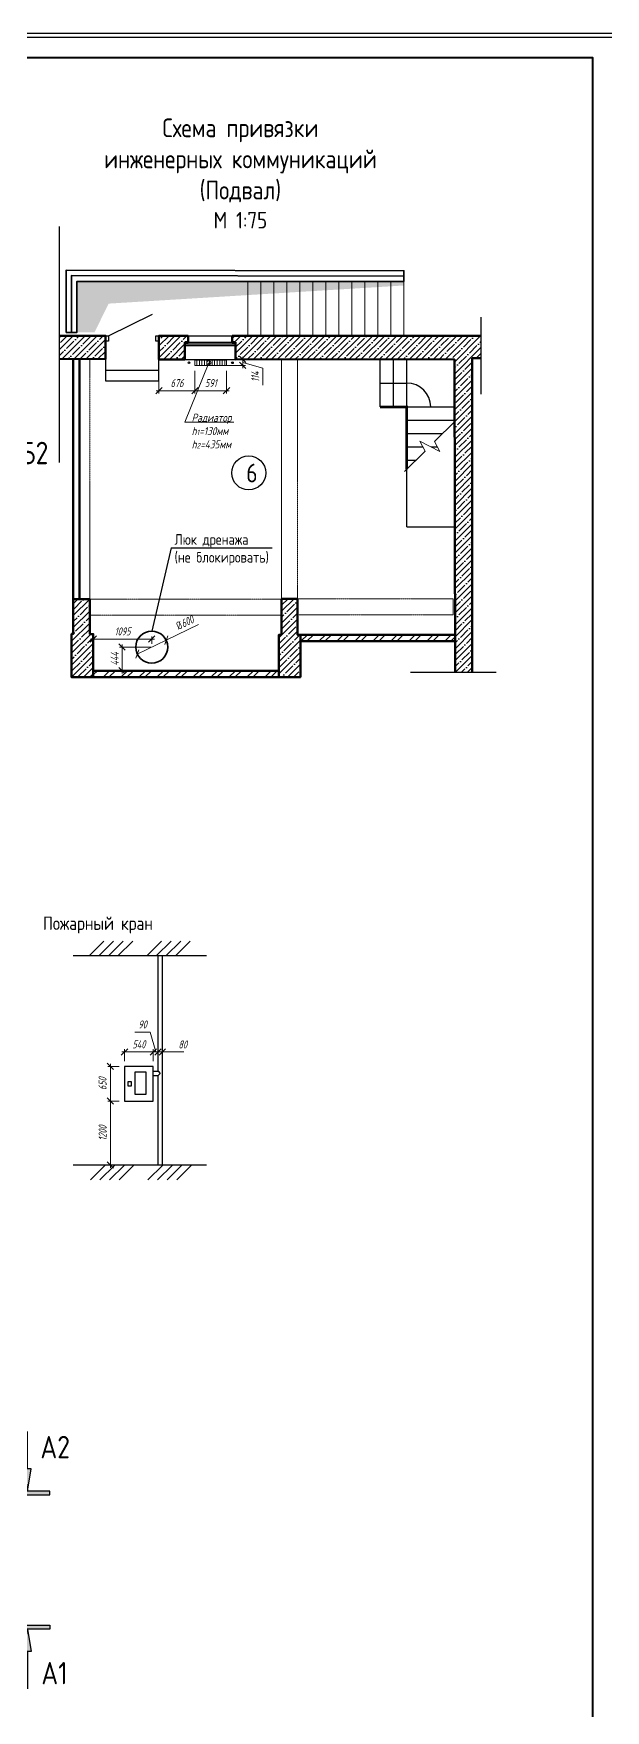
# Model space of a CAD drawing. Header units: millimetres. Extents: x -85477 to 745244, y -3684 to 128206.
# Drawn here: x 660442 to 671153, y 65925 to 97364 of the extents above; entities that cross this region are included whole.
import ezdxf
from ezdxf import colors
from ezdxf.entities.mleader import LeaderData, LeaderLine
from ezdxf.enums import TextEntityAlignment as Align
from ezdxf.math import Vec2, Vec3

# ---------------------------------------------------------------- set-up
doc = ezdxf.new("R2010")
doc.units = ezdxf.units.MM
doc.linetypes.add('ACAD_ISO02W100', pattern=[15, 12, -3])
doc.layers.add('БЛОКИ', color=7, linetype='Continuous')
doc.layers.add('ФОРМАТ', color=7, linetype='Continuous')
for name, color, linetype, lineweight in [('РАЗМЕРЫ', 5, 'Continuous', 15), ('СТЕНЫ 01', 7, 'Continuous', 50), ('ТЕКСТ', 106, 'Continuous', 20)]:
    doc.layers.add(name, color=color, linetype=linetype, lineweight=lineweight)
doc.layers.add('ШТРИХОВКА', color=3, linetype='Continuous', transparency=0.5)
doc.styles.add('ism - 01', font='simplex.shx', dxfattribs={"width": 0.62, "oblique": 15, "height": 150})
doc.styles.add('ism - 02', font='simplex.shx', dxfattribs={"width": 0.8, "oblique": 15, "height": 150})
doc.styles.add('TITLE', font='romant.shx', dxfattribs={"width": 0.8})
doc.linetypes.add('ограждение2', pattern='A,6.35,-2.54,[132,ltypeshp.shx,S=2.54,R=0,X=-2.54,Y=0],-2.54,25.4', length=36.83)
doc.dimstyles.new('ism - 01', dxfattribs={"dimtxt": 150, "dimasz": 120, "dimexe": 50, "dimexo": 100, "dimgap": 65, "dimtad": 1, "dimdec": 0, "dimtxsty": 'ism - 01', "dimblk": 'OBLIQUE', "dimcen": 0, "dimdle": 50, "dimadec": 0, "dimazin": 0, "dimtfac": 1, "dimtdec": 0, "dimtmove": 0, "dimatfit": 3, "dimldrblk": 'OBLIQUE', "dimfxl": 1, "dimlwd": -1, "dimlwe": -1, "dimarcsym": 0})
doc.dimstyles.new('ism - 02', dxfattribs={"dimtxt": 150, "dimasz": 120, "dimexe": 50, "dimexo": 100, "dimgap": 65, "dimtad": 1, "dimdec": 0, "dimtxsty": 'ism - 01', "dimblk": 'OBLIQUE', "dimcen": 0, "dimdle": 50, "dimadec": 0, "dimazin": 0, "dimtfac": 1, "dimtdec": 0, "dimtmove": 1, "dimatfit": 3, "dimldrblk": 'OBLIQUE', "dimfxl": 1, "dimlwd": -1, "dimlwe": -1, "dimarcsym": 0})
pattern_1 = [(45, (93532.82, 4e-11), (-112.2532, 112.2532), []), (45, (93645.07, 4e-11), (-112.2532, 112.2532), [198.4375, -39.6875, 0, -39.6875])]

# ---------------------------------------------------------------- blocks, each defined once
blk = doc.blocks.new('*U316')
at = {"layer": 'ФОРМАТ', "linetype": 'ByBlock', "lineweight": -2, "ltscale": 1.333333}
blk.add_line((0, 594), (-420, 594), dxfattribs=at)
blk.add_lwpolyline([(-419, 1), (-1, 1), (-1, 593), (-419, 593)], close=True, dxfattribs=at)
at = {"layer": 'ФОРМАТ', "linetype": 'ByBlock', "lineweight": 40}
blk.add_lwpolyline([(-399, 588), (-6, 588), (-6, 6), (-399, 6)], close=True, dxfattribs=at)
blk = doc.blocks.new('*U130')
h = blk.add_hatch(color=0)
h.paths.add_polyline_path([(-750, -325), (-700, -325), (-700, -25)])
h.paths.add_polyline_path([(-700, -25), (-700, -325), (-650, -325)])
h.paths.add_polyline_path([(0, -25), (0, 25), (-1000, 25), (-1000, -25)])
h = blk.add_hatch(color=0)
h.paths.add_polyline_path([(11881, -325), (11831, -325), (11831, -25)])
h.paths.add_polyline_path([(11831, -25), (11831, -325), (11781, -325)])
h.paths.add_polyline_path([(11131, -25), (11131, 25), (12131, 25), (12131, -25)])
at = {"color": 0}
for p, q in [((0, 25), (-1000, 25)), ((-1000, 25), (-1000, -25)), ((0, -25), (0, 25)), ((11131, -25), (11131, 25)), ((11131, 25), (12131, 25)), ((12131, 25), (12131, -25)), ((-1000, -25), (0, -25)), ((-700, -25), (-750, -325)), ((-650, -325), (-700, -25)), ((12131, -25), (11131, -25)), ((11781, -325), (11831, -25)), ((11831, -25), (11881, -325)), ((-750, -325), (-650, -325)), ((-700, -325), (-700, -825)), ((11881, -325), (11781, -325)), ((11831, -325), (11831, -825))]:
    blk.add_line(p, q, dxfattribs=at)
at = {"color": 0, "style": 'TITLE', "width": 0.8}
for tag, p in [('ЗНАЧЕНИЕ_2', (-1070, -615)), ('ЗНАЧЕНИЕ_1', (12251, -620))]:
    blk.add_attdef(tag, text='', height=300, dxfattribs=at).set_placement(p, align=Align.MIDDLE_CENTER)
blk = doc.blocks.new('*U132')
h = blk.add_hatch(color=0)
h.paths.add_polyline_path([(-750, 325), (-700, 325), (-700, 25)])
h.paths.add_polyline_path([(-700, 25), (-700, 325), (-650, 325)])
h.paths.add_polyline_path([(0, 25), (0, -25), (-1000, -25), (-1000, 25)])
h = blk.add_hatch(color=0)
h.paths.add_polyline_path([(11881, 325), (11831, 325), (11831, 25)])
h.paths.add_polyline_path([(11831, 25), (11831, 325), (11781, 325)])
h.paths.add_polyline_path([(11131, 25), (11131, -25), (12131, -25), (12131, 25)])
at = {"color": 0}
for p, q in [((-700, 325), (-700, 825)), ((11831, 325), (11831, 825)), ((-750, 325), (-650, 325)), ((-700, 25), (-750, 325)), ((-650, 325), (-700, 25)), ((11881, 325), (11781, 325)), ((11781, 325), (11831, 25)), ((11831, 25), (11881, 325)), ((-1000, 25), (0, 25)), ((-1000, -25), (-1000, 25)), ((0, 25), (0, -25)), ((12131, 25), (11131, 25)), ((11131, 25), (11131, -25)), ((12131, -25), (12131, 25)), ((0, -25), (-1000, -25)), ((11131, -25), (12131, -25))]:
    blk.add_line(p, q, dxfattribs=at)
at = {"color": 0, "style": 'TITLE', "width": 0.8}
for tag, p in [('ЗНАЧЕНИЕ_2', (-1060, 615)), ('ЗНАЧЕНИЕ_1', (12220, 620))]:
    blk.add_attdef(tag, text='', height=300, dxfattribs=at).set_placement(p, align=Align.MIDDLE_CENTER)
blk = doc.blocks.new('*U1374')
h = blk.add_hatch(color=0)
h.paths.add_polyline_path([(-750, 325), (-700, 325), (-700, 25)])
h.paths.add_polyline_path([(-700, 25), (-700, 325), (-650, 325)])
h.paths.add_polyline_path([(0, 25), (0, -25), (-1000, -25), (-1000, 25)])
h = blk.add_hatch(color=0)
h.paths.add_polyline_path([(11549, 325), (11499, 325), (11499, 25)])
h.paths.add_polyline_path([(11499, 25), (11499, 325), (11449, 325)])
h.paths.add_polyline_path([(10799, 25), (10799, -25), (11799, -25), (11799, 25)])
at = {"color": 0}
for p, q in [((-700, 325), (-700, 825)), ((11499, 325), (11499, 825)), ((-750, 325), (-650, 325)), ((-700, 25), (-750, 325)), ((-650, 325), (-700, 25)), ((11549, 325), (11449, 325)), ((11449, 325), (11499, 25)), ((11499, 25), (11549, 325)), ((-1000, 25), (0, 25)), ((-1000, -25), (-1000, 25)), ((0, 25), (0, -25)), ((11799, 25), (10799, 25)), ((10799, 25), (10799, -25)), ((11799, -25), (11799, 25)), ((0, -25), (-1000, -25)), ((10799, -25), (11799, -25))]:
    blk.add_line(p, q, dxfattribs=at)
at = {"color": 0, "style": 'TITLE', "width": 0.8}
for tag, p in [('ЗНАЧЕНИЕ_2', (-1123, 615)), ('ЗНАЧЕНИЕ_1', (11919, 620))]:
    blk.add_attdef(tag, text='', height=300, dxfattribs=at).set_placement(p, align=Align.MIDDLE_CENTER)
blk = doc.blocks.new('_Oblique')
at = {"color": 0, "lineweight": -2}
blk.add_line((-0.5, -0.5), (0.5, 0.5), dxfattribs=at)
blk = doc.blocks.new('*D1194')
at = {"layer": 'Defpoints', "color": 0}
for p in [(662145, 77999), (662685, 78271), (662685, 77999)]:
    blk.add_point(p, dxfattribs=at)
at = {"layer": 'РАЗМЕРЫ', "color": 0}
for p, q in [((662145, 78099), (662145, 78321)), ((662685, 78099), (662685, 78321)), ((662095, 78271), (662735, 78271))]:
    blk.add_line(p, q, dxfattribs=at)
at = {"layer": 'РАЗМЕРЫ', "color": 0, "xscale": 120, "yscale": 120, "zscale": 120, "rotation": 180}
blk.add_blockref('_Oblique', (662145, 78271), dxfattribs=at)
at = {"layer": 'РАЗМЕРЫ', "color": 0, "xscale": 120, "yscale": 120, "zscale": 120}
blk.add_blockref('_Oblique', (662685, 78271), dxfattribs=at)
at = {"layer": 'РАЗМЕРЫ', "color": 0, "insert": (662415, 78414), "char_height": 150, "attachment_point": 5, "style": 'ism - 01'}
blk.add_mtext('540', dxfattribs=at)
blk = doc.blocks.new('*D1195')
at = {"layer": 'Defpoints', "color": 0}
for p in [(662685, 77999), (662775, 78271), (662775, 77999)]:
    blk.add_point(p, dxfattribs=at)
at = {"layer": 'РАЗМЕРЫ', "color": 0}
for p, q in [((662340, 78642), (662627, 78642)), ((662627, 78642), (662730, 78271)), ((662685, 78099), (662685, 78321)), ((662775, 78099), (662775, 78321)), ((662635, 78271), (662825, 78271))]:
    blk.add_line(p, q, dxfattribs=at)
at = {"layer": 'РАЗМЕРЫ', "color": 0, "xscale": 120, "yscale": 120, "zscale": 120}
blk.add_blockref('_Oblique', (662685, 78271), dxfattribs=at)
at = {"layer": 'РАЗМЕРЫ', "color": 0, "xscale": 120, "yscale": 120, "zscale": 120, "rotation": 180}
blk.add_blockref('_Oblique', (662775, 78271), dxfattribs=at)
at = {"layer": 'РАЗМЕРЫ', "color": 0, "insert": (662483, 78786), "char_height": 150, "attachment_point": 5, "style": 'ism - 01'}
blk.add_mtext('90', dxfattribs=at)
blk = doc.blocks.new('*D1196')
at = {"layer": 'Defpoints', "color": 0}
for p in [(662855, 78271), (662775, 77909), (662855, 77909)]:
    blk.add_point(p, dxfattribs=at)
at = {"layer": 'РАЗМЕРЫ', "color": 0}
for p, q in [((662775, 78009), (662775, 78321)), ((662855, 78009), (662855, 78321)), ((662775, 78271), (662655, 78271)), ((662775, 78271), (662855, 78271)), ((662855, 78271), (663257, 78271))]:
    blk.add_line(p, q, dxfattribs=at)
at = {"layer": 'РАЗМЕРЫ', "color": 0, "xscale": 120, "yscale": 120, "zscale": 120}
blk.add_blockref('_Oblique', (662775, 78271), dxfattribs=at)
at = {"layer": 'РАЗМЕРЫ', "color": 0, "xscale": 120, "yscale": 120, "zscale": 120, "rotation": 180}
blk.add_blockref('_Oblique', (662855, 78271), dxfattribs=at)
at = {"layer": 'РАЗМЕРЫ', "color": 0, "insert": (663236, 78411), "char_height": 150, "attachment_point": 5, "style": 'ism - 01'}
blk.add_mtext('80', dxfattribs=at)
blk = doc.blocks.new('*D1198')
at = {"layer": 'Defpoints', "color": 0}
for p in [(662145, 77999), (661881, 77349), (662145, 77349)]:
    blk.add_point(p, dxfattribs=at)
at = {"layer": 'РАЗМЕРЫ', "color": 0}
for p, q in [((662045, 77999), (661831, 77999)), ((661881, 78049), (661881, 77299)), ((662045, 77349), (661831, 77349))]:
    blk.add_line(p, q, dxfattribs=at)
at = {"layer": 'РАЗМЕРЫ', "color": 0, "xscale": 120, "yscale": 120, "zscale": 120}
for p, rotation in [((661881, 77999), 90), ((661881, 77349), 270)]:
    blk.add_blockref('_Oblique', p, dxfattribs=dict(at, rotation=rotation))
at = {"layer": 'РАЗМЕРЫ', "color": 0, "insert": (661734, 77674), "char_height": 150, "attachment_point": 5, "rotation": 90, "style": 'ism - 01'}
blk.add_mtext('650', dxfattribs=at)
blk = doc.blocks.new('*D1199')
at = {"layer": 'Defpoints', "color": 0}
for p in [(662145, 77349), (661881, 76149), (662145, 76149)]:
    blk.add_point(p, dxfattribs=at)
at = {"layer": 'РАЗМЕРЫ', "color": 0}
for p, q in [((662045, 77349), (661831, 77349)), ((661881, 77399), (661881, 76099)), ((662045, 76149), (661831, 76149))]:
    blk.add_line(p, q, dxfattribs=at)
at = {"layer": 'РАЗМЕРЫ', "color": 0, "xscale": 120, "yscale": 120, "zscale": 120}
for p, rotation in [((661881, 77349), 90), ((661881, 76149), 270)]:
    blk.add_blockref('_Oblique', p, dxfattribs=dict(at, rotation=rotation))
at = {"layer": 'РАЗМЕРЫ', "color": 0, "insert": (661736, 76749), "char_height": 150, "attachment_point": 5, "rotation": 90, "style": 'ism - 01'}
blk.add_mtext('1200', dxfattribs=at)
blk = doc.blocks.new('*U1236')
at = {"layer": 'РАЗМЕРЫ', "color": 0, "ltscale": 100}
for p, q in [((-243, -243), (141, 141)), ((-146, -429), (-517, -234)), ((-517, -234), (-420, -420)), ((-243, -243), (-146, -429)), ((-804, -804), (-420, -420))]:
    blk.add_line(p, q, dxfattribs=at)
blk = doc.blocks.new('*D1381')
at = {"layer": 'Defpoints', "color": 0}
for p in [(662790, 91254), (663465, 91141), (663465, 90666)]:
    blk.add_point(p, dxfattribs=at)
at = {"layer": 'РАЗМЕРЫ', "color": 0}
for p, q in [((662790, 91154), (662790, 90616)), ((663465, 91041), (663465, 90616)), ((662740, 90666), (663515, 90666))]:
    blk.add_line(p, q, dxfattribs=at)
at = {"layer": 'РАЗМЕРЫ', "color": 0, "xscale": 120, "yscale": 120, "zscale": 120, "rotation": 180}
blk.add_blockref('_Oblique', (662790, 90666), dxfattribs=at)
at = {"layer": 'РАЗМЕРЫ', "color": 0, "xscale": 120, "yscale": 120, "zscale": 120}
blk.add_blockref('_Oblique', (663465, 90666), dxfattribs=at)
at = {"layer": 'РАЗМЕРЫ', "color": 0, "insert": (663128, 90810), "char_height": 150, "attachment_point": 5, "style": 'ism - 01'}
blk.add_mtext('676', dxfattribs=at)
blk = doc.blocks.new('*D1382')
at = {"layer": 'Defpoints', "color": 0}
for p in [(663465, 91141), (664056, 91141), (664056, 90666)]:
    blk.add_point(p, dxfattribs=at)
at = {"layer": 'РАЗМЕРЫ', "color": 0}
for p, q in [((663465, 91041), (663465, 90616)), ((664056, 91041), (664056, 90616)), ((663415, 90666), (664106, 90666))]:
    blk.add_line(p, q, dxfattribs=at)
at = {"layer": 'РАЗМЕРЫ', "color": 0, "xscale": 120, "yscale": 120, "zscale": 120, "rotation": 180}
blk.add_blockref('_Oblique', (663465, 90666), dxfattribs=at)
at = {"layer": 'РАЗМЕРЫ', "color": 0, "xscale": 120, "yscale": 120, "zscale": 120}
blk.add_blockref('_Oblique', (664056, 90666), dxfattribs=at)
at = {"layer": 'РАЗМЕРЫ', "color": 0, "insert": (663761, 90810), "char_height": 150, "attachment_point": 5, "style": 'ism - 01'}
blk.add_mtext('591', dxfattribs=at)
blk = doc.blocks.new('*D1384')
at = {"layer": 'Defpoints', "color": 0}
for p in [(664074, 91255), (664361, 91255), (663761, 91141)]:
    blk.add_point(p, dxfattribs=at)
at = {"layer": 'РАЗМЕРЫ', "color": 0}
for p, q in [((664174, 91255), (664411, 91255)), ((664361, 91091), (664361, 91305)), ((664734, 91087), (664361, 91198)), ((663861, 91141), (664411, 91141)), ((664734, 90770), (664734, 91087))]:
    blk.add_line(p, q, dxfattribs=at)
at = {"layer": 'РАЗМЕРЫ', "color": 0, "xscale": 120, "yscale": 120, "zscale": 120}
for p, rotation in [((664361, 91255), 270), ((664361, 91141), 90)]:
    blk.add_blockref('_Oblique', p, dxfattribs=dict(at, rotation=rotation))
at = {"layer": 'РАЗМЕРЫ', "color": 0, "insert": (664594, 90928), "char_height": 150, "attachment_point": 5, "rotation": 90, "style": 'ism - 01'}
blk.add_mtext('114', dxfattribs=at)
blk = doc.blocks.new('*D1396')
at = {"layer": 'Defpoints', "color": 0}
for p in [(662101, 85861), (662747, 85861), (661560, 85417)]:
    blk.add_point(p, dxfattribs=at)
at = {"layer": 'РАЗМЕРЫ', "color": 0}
for p, q in [((662647, 85861), (662051, 85861)), ((662101, 85367), (662101, 85911)), ((661660, 85417), (662151, 85417))]:
    blk.add_line(p, q, dxfattribs=at)
at = {"layer": 'РАЗМЕРЫ', "color": 0, "xscale": 120, "yscale": 120, "zscale": 120}
for p, rotation in [((662101, 85861), 90), ((662101, 85417), 270)]:
    blk.add_blockref('_Oblique', p, dxfattribs=dict(at, rotation=rotation))
at = {"layer": 'РАЗМЕРЫ', "color": 0, "insert": (661961, 85639), "char_height": 150, "attachment_point": 5, "rotation": 90, "style": 'ism - 01'}
blk.add_mtext('444', dxfattribs=at)
blk = doc.blocks.new('*D1398')
at = {"layer": 'Defpoints', "color": 0}
for p in [(661560, 86105), (662655, 86011), (662655, 85820)]:
    blk.add_point(p, dxfattribs=at)
at = {"layer": 'РАЗМЕРЫ', "color": 0}
for p, q in [((661510, 86011), (662705, 86011)), ((661560, 86005), (661560, 85961)), ((662655, 85920), (662655, 86061))]:
    blk.add_line(p, q, dxfattribs=at)
at = {"layer": 'РАЗМЕРЫ', "color": 0, "xscale": 120, "yscale": 120, "zscale": 120, "rotation": 180}
blk.add_blockref('_Oblique', (661560, 86011), dxfattribs=at)
at = {"layer": 'РАЗМЕРЫ', "color": 0, "xscale": 120, "yscale": 120, "zscale": 120}
blk.add_blockref('_Oblique', (662655, 86011), dxfattribs=at)
at = {"layer": 'РАЗМЕРЫ', "color": 0, "insert": (662108, 86155), "char_height": 150, "attachment_point": 5, "style": 'ism - 01'}
blk.add_mtext('1095', dxfattribs=at)
blk = doc.blocks.new('*D1400')
at = {"layer": 'Defpoints', "color": 0}
for p in [(662926, 85991), (662385, 85731)]:
    blk.add_point(p, dxfattribs=at)
at = {"layer": 'РАЗМЕРЫ', "color": 0}
for p, q in [((662926, 85991), (663534, 86284)), ((662385, 85731), (662926, 85991)), ((662385, 85731), (662385, 85731))]:
    blk.add_line(p, q, dxfattribs=at)
at = {"layer": 'РАЗМЕРЫ', "color": 0, "xscale": 120, "yscale": 120, "zscale": 120}
for p, rotation in [((662926, 85991), 205.6857437963357), ((662385, 85731), 25.68574379633566)]:
    blk.add_blockref('_Oblique', p, dxfattribs=dict(at, rotation=rotation))
at = {"layer": 'РАЗМЕРЫ', "color": 0, "insert": (663276, 86319), "char_height": 150, "attachment_point": 5, "rotation": 25.6857, "style": 'ism - 01'}
blk.add_mtext('{\\Q0;%%c}600', dxfattribs=at)
blk = doc.blocks.new('_DotSmall')
at = {"color": 0, "linetype": 'ByBlock', "const_width": 0.5}
blk.add_lwpolyline([(-0.0625, 0, 1), (0.0625, 0, 1)], format="xyb", close=True, dxfattribs=at)

msp = doc.modelspace()

# ---------------------------------------------------------------- hatches: boundary and pattern name
h = msp.add_hatch()
h.set_pattern_fill('ANSI35', color=256, scale=25, style=0)
h.set_pattern_definition(pattern_1)
h.paths.add_polyline_path([(662789.7, 91696.7), (663339.7, 91696.7), (663339.7, 91576.7), (663274.7, 91576.7), (663274.7, 91546.7), (663274.7, 91516.7), (663274.7, 91256), (662789.7, 91253.7), (662789.7, 91598.8)])
h.paths.add_polyline_path([(660921.8, 91696.7), (661789.7, 91696.7), (661789.7, 91598.8), (661789.7, 91262.7), (660921.8, 91258.5)])
h = msp.add_hatch()
h.set_pattern_fill('ANSI35', color=256, scale=25, style=0)
h.set_pattern_definition(pattern_1)
h.paths.add_polyline_path([(664161.7, 91696.7), (668820.9, 91696.7), (668820.9, 91276.7), (668658.4, 91276.7), (668658.4, 85390.5), (668339.8, 85390.5), (668338.2, 85973.7), (668337.9, 86093.7), (668326.7, 90086.1), (668325.9, 90362.4), (668323.4, 91260.7), (667925.4, 91260.7), (665837.4, 91262.7), (665385.4, 91262.7), (665083.4, 91262.7), (664675.4, 91262.7), (664226.7, 91260.6), (664226.7, 91516.7), (664226.7, 91546.7), (664226.7, 91576.7), (664161.7, 91576.7)])
h = msp.add_hatch()
h.set_pattern_fill('ANSI32', color=256, scale=25, style=0)
h.set_pattern_definition([(45, (93532.82, 4e-11), (-168.3798, 168.3798), []), (45, (93645.07, 4e-11), (-168.3798, 168.3798), [])])
h.paths.add_polyline_path([(661560.4, 85416.7), (665036.4, 85418.7), (665036.4, 85298.7), (661560.4, 85296.7)])
h.paths.add_polyline_path([(665440.4, 86093.7), (668337.9, 86093.7), (668338.2, 85973.7), (665440.4, 85973.7)])
at = {"layer": 'РАЗМЕРЫ'}
h = msp.add_hatch(dxfattribs=at)
h.set_pattern_fill('ANSI31', color=3, scale=15, angle=45)
h.set_pattern_definition([(90, (110621.19, 22211.978), (-47.625, 0), [])])
h.paths.add_polyline_path([(663465.5, 91241.3), (664054.5, 91241.3), (664056, 91141.3), (663465.5, 91141.3)])
at = {"layer": 'ШТРИХОВКА', "true_color": 0x636466}
h = msp.add_hatch(color=251, dxfattribs=at)
h.dxf.hatch_style = 1
h.paths.add_polyline_path([(661254.7, 91758.9), (661583.1, 91759.1), (661847.9, 92300.1), (667379.7, 92640), (667379.7, 92717.1), (661254.7, 92717.1)])
at = {"layer": 'ШТРИХОВКА', "true_color": 0x000000}
h = msp.add_hatch(dxfattribs=at)
h.set_pattern_fill('ANSI35', color=18, scale=25)
h.set_pattern_definition([(45, (105604.06, 87.36), (-112.2532, 112.2532), []), (45, (105716.31, 87.36), (-112.2532, 112.2532), [198.4375, -39.6875, 0, -39.6875])])
h.paths.add_polyline_path([(661185.4, 86759.7), (661495.4, 86759.7), (661495.4, 86104.7), (661560.4, 86104.7), (661560.4, 85296.7), (661155.4, 85296.7), (661155.4, 86108.7), (661185.4, 86108.7)])
h.paths.add_polyline_path([(665083.4, 86768.7), (665385.4, 86768.7), (665385.4, 86093.7), (665440.4, 86093.7), (665440.4, 85298.7), (665036.4, 85298.7), (665036.4, 86090.7), (665083.4, 86090.7)])

# ---------------------------------------------------------------- linework, layer by layer
for p, q in [((660921.8, 93743.3), (660921.8, 89320)), ((661254.7, 92717.1), (661789.7, 92717.1)), ((668820.9, 92043.5), (668820.9, 90601.2)), ((663274.7, 91576.7), (664226.7, 91576.7)), ((663274.7, 91546.7), (664226.7, 91546.7)), ((663274.7, 91516.7), (664226.7, 91516.7)), ((663339.7, 91696.7), (664161.7, 91696.7)), ((663339.7, 91696.7), (663339.7, 91576.7)), ((664161.7, 91696.7), (664161.7, 91576.7)), ((661789.7, 91253.7), (661789.7, 90853.7)), ((662789.7, 90853.7), (662789.7, 91254.2)), ((663274.7, 91254.4), (664226.7, 91255.4)), ((666932, 90362.4), (666932, 91259.6)), ((667182, 90362.4), (667182, 91259.6)), ((667432, 90362.4), (667432, 91259.6)), ((661789.7, 91053.7), (662789.7, 91053.7)), ((661789.7, 90853.7), (662789.7, 90853.7)), ((666932, 90811), (667432, 90811)), ((666932, 90362.4), (667432, 90362.4)), ((667432, 88112.4), (667432, 90362.4)), ((667432, 90362.4), (668325.9, 90362.4)), ((667432, 90112.4), (668325.9, 90112.4)), ((667432, 89862.4), (668103, 89862.4)), ((667432, 89612.4), (667736.8, 89612.4)), ((667888.2, 89612.4), (668006.1, 89612.4)), ((667432, 89362.4), (667603, 89362.4)), ((667432, 88112.4), (668325.9, 88112.4)), ((663020.5, 87723.5), (662655.3, 86160.9)), ((663020.5, 87723.5), (664913, 87723.5)), ((667503.8, 85390.5), (669107.9, 85390.5)), ((663678.8, 80071.3), (661183, 80071.3)), ((662775.4, 77909.3), (662775.4, 80071.3)), ((662855.4, 76149.3), (662855.4, 80071.3)), ((662145.1, 77999.3), (662145.1, 77869.3)), ((662685.1, 77909.3), (662775.4, 77909.3)), ((662685.1, 77829.3), (662775.4, 77829.3)), ((662775.4, 77909.3), (662815.4, 77869.3)), ((662815.4, 77869.3), (662775.4, 77829.3)), ((662775.4, 76149.3), (662775.4, 77829.3)), ((663678.8, 76149.3), (661183, 76149.3))]:
    msp.add_line(p, q)
for points in [[(661846.9, 91696.7), (662667.7, 92101.1)], [(662145.1, 77999.3), (662145.1, 77349.3), (662685.1, 77349.3), (662685.1, 77999.3), (662145.1, 77999.3)]]:
    msp.add_lwpolyline(points)
for points in [[(661789.7, 91696.7), (661846.9, 91696.7), (661846.9, 91598.8), (661789.7, 91598.8)], [(662732.4, 91696.7), (662789.7, 91696.7), (662789.7, 91598.8), (662732.4, 91598.8)], [(662211.8, 77717.1), (662273.1, 77717.1), (662273.1, 77628), (662211.8, 77628)], [(662347.7, 77895.5), (662545.6, 77895.5), (662545.6, 77471.9), (662347.7, 77471.9)]]:
    msp.add_lwpolyline(points, close=True)
at = {"const_width": 50}
msp.add_lwpolyline([(666932, 90362.4), (667432, 90362.4), (667432, 89191.4)], dxfattribs=at)
at = {"color": 3}
for centre in [(663353, 91191.3), (664167, 91191.3)]:
    msp.add_circle(centre, 16, dxfattribs=at)
msp.add_circle((664471.8, 89126.1), 318.6)
at = {"color": 1, "lineweight": 35}
msp.add_circle((662655.3, 85860.9), 300, dxfattribs=at)
msp.add_arc((667432, 90362.4), 448.6, 0, 90)
at = {"layer": 'РАЗМЕРЫ', "color": 0, "lineweight": 35}
msp.add_lwpolyline([(661052.8, 91758.8), (661055.1, 92928.8), (667380, 92916.9), (667379.7, 92716.9), (661254.7, 92717.1), (661254.7, 91758.9)], close=True, dxfattribs=at)
at = {"layer": 'РАЗМЕРЫ', "color": 0, "linetype": 'ограждение2', "lineweight": 35, "ltscale": 0.2}
msp.add_lwpolyline([(661153.7, 91758.8), (661153.7, 92828.6), (667379.8, 92816.9)], dxfattribs=at)
at = {"layer": 'РАЗМЕРЫ', "color": 0}
for points in [[(664698.4, 92716.9), (664454.7, 92716.9), (664454.7, 91708.7), (664698.4, 91708.7)], [(664942.2, 92716.9), (664698.4, 92716.9), (664698.4, 91708.7), (664942.2, 91708.7)], [(665185.9, 92716.9), (664942.2, 92716.9), (664942.2, 91708.7), (665185.9, 91708.7)], [(665429.7, 92716.9), (665185.9, 92716.9), (665185.9, 91708.7), (665429.7, 91708.7)], [(665673.4, 92716.9), (665429.7, 92716.9), (665429.7, 91708.7), (665673.4, 91708.7)], [(665917.2, 92716.9), (665673.4, 92716.9), (665673.4, 91708.7), (665917.2, 91708.7)], [(666160.9, 92716.9), (665917.2, 92716.9), (665917.2, 91708.7), (666160.9, 91708.7)], [(666404.7, 92716.9), (666160.9, 92716.9), (666160.9, 91708.7), (666404.7, 91708.7)], [(666648.4, 92716.9), (666404.7, 92716.9), (666404.7, 91708.7), (666648.4, 91708.7)], [(666892.2, 92716.9), (666648.4, 92716.9), (666648.4, 91708.7), (666892.2, 91708.7)], [(667135.9, 92716.9), (666892.2, 92716.9), (666892.2, 91708.7), (667135.9, 91708.7)], [(667379.7, 92716.9), (667135.9, 92716.9), (667135.9, 91708.7), (667379.7, 91708.7)]]:
    msp.add_lwpolyline(points, close=True, dxfattribs=at)
for points in [[(664454.7, 92212.8, 0, 0, 0), (667043.7, 92212.8, 112, 0, 0), (667379.7, 92212.8, 0, 0, 0)], [(667880.6, 90362.4, 0, 0, 0), (667879, 89938, 112, 0, 0), (667879, 89612.4, 0, 0, 0)]]:
    msp.add_lwpolyline(points, format="xyseb", dxfattribs=at)
at = {"layer": 'РАЗМЕРЫ', "color": 0, "linetype": 'ACAD_ISO02W100', "ltscale": 0.5}
for points in [[(661185.4, 86759.7), (661495.4, 86759.7), (661495.4, 91253.7), (661185.4, 91253.7)], [(665083.4, 86768.7), (665385.4, 86768.7), (665385.4, 91262.7), (665083.4, 91262.7)], [(661495.4, 86759.7), (661495.4, 86459.7), (665083.4, 86459.7), (665083.4, 86759.7)], [(665385.4, 86768.7), (665385.4, 86468.7), (668300.4, 86468.7), (668300.4, 86768.7)]]:
    msp.add_lwpolyline(points, close=True, dxfattribs=at)
at = {"layer": 'РАЗМЕРЫ', "color": 3}
msp.add_lwpolyline([(663465.5, 91241.3), (664054.5, 91241.3), (664056, 91141.3), (663465.5, 91141.3)], close=True, dxfattribs=at)
at = {"layer": 'СТЕНЫ 01'}
for p, q in [((663339.7, 91576.7), (663274.7, 91576.7)), ((663274.7, 91576.7), (663274.7, 91254.3)), ((663339.7, 91696.7), (663339.7, 91576.7)), ((664161.7, 91576.7), (664161.7, 91696.7)), ((664161.7, 91576.7), (664226.7, 91576.7)), ((664226.7, 91576.7), (664226.7, 91255.4)), ((661185.4, 86759.7), (661185.4, 91253.7)), ((661305.4, 86759.7), (661305.4, 91253.7)), ((665440.4, 86093.7), (668337.9, 86093.7)), ((665440.4, 85973.7), (668338.2, 85973.7)), ((665036.4, 85418.7), (661560.4, 85416.7)), ((665036.4, 85298.7), (661560.4, 85296.7))]:
    msp.add_line(p, q, dxfattribs=at)
for points in [[(660921.8, 91258.5), (661789.7, 91262.7), (661789.7, 91696.7), (660921.8, 91696.7)], [(663339.7, 91696.7), (662789.7, 91696.7), (662789.7, 91253.7), (663274.7, 91254.3)], [(668820.9, 91696.7), (664161.7, 91696.7)], [(664226.7, 91255.4), (668323.4, 91260.7)], [(668339.8, 85390.5), (668323.4, 91260.7), (668323.4, 91260.7)], [(668658.4, 85390.5), (668658.4, 91276.7), (668820.9, 91276.7)]]:
    msp.add_lwpolyline(points, dxfattribs=at)
for points in [[(661185.4, 86759.7), (661495.4, 86759.7), (661495.4, 86104.7), (661560.4, 86104.7), (661560.4, 85296.7), (661155.4, 85296.7), (661155.4, 86108.7), (661185.4, 86108.7)], [(665083.4, 86768.7), (665385.4, 86768.7), (665385.4, 86093.7), (665440.4, 86093.7), (665440.4, 85298.7), (665036.4, 85298.7), (665036.4, 86090.7), (665083.4, 86090.7)]]:
    msp.add_lwpolyline(points, close=True, dxfattribs=at)
at = {"layer": 'ШТРИХОВКА', "color": 18}
for p, q in [((661483.7, 80071.3), (661761.4, 80349)), ((661663.3, 80071.3), (661941, 80349)), ((661842.9, 80071.3), (662120.6, 80349)), ((662022.5, 80071.3), (662300.2, 80349)), ((662561.3, 80071.3), (662839, 80349)), ((662740.9, 80071.3), (663018.6, 80349)), ((662920.5, 80071.3), (663198.2, 80349)), ((663100.1, 80071.3), (663377.8, 80349)), ((661506.8, 75871.7), (661784.5, 76149.3)), ((661686.4, 75871.7), (661964.1, 76149.3)), ((661866, 75871.7), (662143.7, 76149.3)), ((662045.6, 75871.7), (662323.3, 76149.3)), ((662584.4, 75871.7), (662862.1, 76149.3)), ((662764, 75871.7), (663041.7, 76149.3)), ((662943.6, 75871.7), (663221.3, 76149.3)), ((663123.2, 75871.7), (663400.9, 76149.3))]:
    msp.add_line(p, q, dxfattribs=at)

# ---------------------------------------------------------------- block references
at = {"layer": 'БЛОКИ'}
ref = msp.add_blockref('*U1374', (658884.4, 90361.3), dxfattribs=dict(at, xscale=1.4, yscale=1.4, zscale=1.4, rotation=180))
ref.add_attrib('ЗНАЧЕНИЕ_1', 'Б2', dxfattribs={"layer": '0', "color": 0, "height": 420, "style": 'TITLE', "width": 0.8}).set_placement((642198.5, 89493), align=Align.MIDDLE_CENTER)
ref.add_attrib('ЗНАЧЕНИЕ_2', 'Б2', dxfattribs={"layer": '0', "color": 0, "height": 420, "style": 'TITLE', "width": 0.8}).set_placement((660456.9, 89500), align=Align.MIDDLE_CENTER)
ref = msp.add_blockref('*U130', (659349.2, 70001.7), dxfattribs=dict(at, xscale=1.4, yscale=1.4, zscale=1.4, rotation=180))
ref.add_attrib('ЗНАЧЕНИЕ_1', 'А2', dxfattribs={"layer": '0', "color": 0, "height": 420, "style": 'TITLE', "width": 0.8}).set_placement((642198.5, 70870), align=Align.MIDDLE_CENTER)
ref.add_attrib('ЗНАЧЕНИЕ_2', 'А2', dxfattribs={"layer": '0', "color": 0, "height": 420, "style": 'TITLE', "width": 0.8}).set_placement((660847.5, 70863), align=Align.MIDDLE_CENTER)
ref = msp.add_blockref('*U132', (659349.2, 67486.9), dxfattribs=dict(at, xscale=1.4, yscale=1.4, zscale=1.4, rotation=180))
ref.add_attrib('ЗНАЧЕНИЕ_1', 'А1', dxfattribs={"layer": '0', "color": 0, "height": 420, "style": 'TITLE', "width": 0.8}).set_placement((642241.7, 66618.5), align=Align.MIDDLE_CENTER)
ref.add_attrib('ЗНАЧЕНИЕ_2', 'А1', dxfattribs={"layer": '0', "color": 0, "height": 420, "style": 'TITLE', "width": 0.8}).set_placement((660833.2, 66625.6), align=Align.MIDDLE_CENTER)
at = {"layer": 'РАЗМЕРЫ', "color": 0}
msp.add_blockref('*U1236', (668196.6, 89956), dxfattribs=at)
at = {"layer": 'ФОРМАТ', "ltscale": 1.333333, "xscale": 75, "yscale": 75, "zscale": 75}
msp.add_blockref('*U316', (671364.2, 52813.5), dxfattribs=at)

# ---------------------------------------------------------------- texts
at = {"color": 0, "lineweight": 25, "insert": (649578.4, 95770.7), "char_height": 350, "attachment_point": 1, "style": 'TITLE'}
msp.add_mtext_dynamic_manual_height_columns('\\pxqc;Схема привязки\\Pинженерных коммуникаций\\P(Подвал) \\P{\\H0.88889x;М 1:75}', width=29475, gutter_width=1500, heights=[0], dxfattribs=at)
at = {"color": 0, "lineweight": 25, "attachment_point": 1, "style": 'TITLE'}
for s, insert, char_height, own_width in [('6', (664426.7, 89298.7), 350, 4666.331), ('Люк дренажа\\P(не блокировать)', (663083.4, 87978.7), 200, 2034.941), ('Пожарный кран', (660619.2, 80808.4), 250, 8338.603)]:
    msp.add_mtext_dynamic_manual_height_columns(s, width=6363.628, gutter_width=1500, heights=[0], dxfattribs=dict(at, insert=insert, char_height=char_height)).dxf.set("width", own_width)

# ---------------------------------------------------------------- dimensions: what is measured, and where the dimension line sits
at = {"layer": 'РАЗМЕРЫ'}
for base, p1, p2, dimstyle, override, picture, middle in [((663465.5, 90665.8), (662789.7, 91253.7), (663465.5, 91141.3), 'ism - 02', {"dimscale": 1, "dimlfac": 1, "dimtxsty": 'ism - 01', "dimtolj": 0}, '*D1381', (663127.6, 90810.2)), ((664056.0133, 90665.8446), (663465.4961, 91141.3263), (664056.0133, 91141.3263), 'ism - 02', {"dimscale": 1, "dimlfac": 1, "dimtxsty": 'ism - 01', "dimtolj": 0}, '*D1382', (663760.7547, 90810.1852)), ((662655.3, 86010.8), (661560.4, 86104.7), (662655.3, 85819.9), 'ism - 02', {"dimscale": 1, "dimlfac": 1, "dimtxsty": 'ism - 01', "dimtolj": 0}, '*D1398', (662107.9, 86155.2)), ((662685.1, 78270.6), (662145.1, 77999.3), (662685.1, 77999.3), 'ism - 02', {"dimlfac": 1, "dimtxsty": 'ism - 01', "dimtolj": 0}, '*D1194', (662415.1, 78413.7)), ((662855.4, 78270.6), (662775.4, 77909.3), (662855.4, 77909.3), 'ism - 01', {"dimlfac": 1, "dimtxsty": 'ism - 01', "dimtolj": 0}, '*D1196', (663236.3, 78410.6))]:
    dim = msp.add_linear_dim(base=base, p1=p1, p2=p2, dimstyle=dimstyle, override=override, dxfattribs=at)
    dim.commit()
    dim.dimension.update_dxf_attribs({"geometry": picture, "text_midpoint": middle})
for base, p1, p2, override, picture, middle in [((664361.2, 91255.3), (663760.8, 91141.3), (664074.3, 91255.3), {"dimscale": 1, "dimlfac": 1, "dimtxsty": 'ism - 01', "dimtolj": 0}, '*D1384', (664593.7, 91021.6)), ((662101.3, 85860.9), (661560.4, 85416.7), (662746.6, 85860.9), {"dimscale": 1, "dimlfac": 1, "dimtxsty": 'ism - 01', "dimtolj": 0}, '*D1396', (661961.3, 85638.8)), ((661881.4, 77349.3), (662145.1, 77999.3), (662145.1, 77349.3), {"dimlfac": 1, "dimtxsty": 'ism - 01', "dimtolj": 0}, '*D1198', (661734, 77674.3)), ((661881.4, 76149.3), (662145.1, 77349.3), (662145.1, 76149.3), {"dimlfac": 1, "dimtxsty": 'ism - 01', "dimtolj": 0}, '*D1199', (661735.6, 76749.3))]:
    dim = msp.add_linear_dim(base=base, p1=p1, p2=p2, angle=90, dimstyle='ism - 02', override=override, dxfattribs=at)
    dim.commit()
    dim.dimension.update_dxf_attribs({"geometry": picture, "text_midpoint": middle})
dim = msp.add_diameter_dim_2p(p1=(662385, 85730.8), p2=(662925.7, 85990.9), text='{\\Q0;%%c}600', dimstyle='ism - 02', override={"dimscale": 1, "dimlfac": 1, "dimtxsty": 'ism - 01', "dimse1": 1, "dimse2": 1, "dimtmove": 1, "dimtolj": 0}, dxfattribs=at)
dim.commit()
dim.dimension.update_dxf_attribs({"geometry": '*D1400', "text_midpoint": (663338.1, 86189.3), "dimtype": 163})
dim = msp.add_linear_dim(base=(662775.4, 78270.6), p1=(662685.1, 77999.3), p2=(662775.4, 77999.3), dimstyle='ism - 02', override={"dimlfac": 1, "dimtxsty": 'ism - 01', "dimtolj": 0}, dxfattribs=at)
dim.commit()
dim.dimension.update_dxf_attribs({"geometry": '*D1195', "text_midpoint": (662562.2, 78641.7), "dimtype": 160})

# ---------------------------------------------------------------- next in the draw order: leaders
at = {"layer": 'ТЕКСТ', "color": 0}
ml = msp.add_multileader_mtext('Standard', dxfattribs=at)
ml.set_content('Радиатор\\Ph{\\H0.66667x;1}=130мм\\Ph{\\H0.66667x;2\\H1.49999x;=435мм}', style='ism - 02')
ml.set_leader_properties(linetype='ByLayer', lineweight=-1)
ml.set_arrow_properties(name='DOTSMALL')
ml.build(insert=Vec2(0, 0))
ml.multileader.update_dxf_attribs({"text_left_attachment_type": 6, "text_right_attachment_type": 6, "arrow_head_size": 150})
ctx = ml.context
ctx.base_point, ctx.char_height, ctx.arrow_head_size, ctx.plane_origin = Vec3(651597.2, 89968.7), 150, 150, Vec3(663045.5, 90634.6)
ctx.left_attachment, ctx.right_attachment = 6, 6
notes = []
notes.append((ctx, [(0, (1, 1, 0), (663275, 90075.9), (1, 0), 125.7, [(0, [(663724.8, 91192.6)], 0, [])])]))
ctx.mtext.insert, ctx.mtext.flow_direction = Vec3(663402.7, 90236.7), 5
ctx.mtext.has_bg_fill, ctx.mtext.bg_color, ctx.mtext.bg_scale_factor, ctx.mtext.bg_transparency, ctx.mtext.use_window_bg_color = 1, -1073741824, 1.1, 0, 1
for ctx, leaders in notes:
    for number, flags, end, landing, length, lines in leaders:
        leader = LeaderData()
        leader.index, (leader.has_last_leader_line, leader.has_dogleg_vector, leader.attachment_direction) = number, flags
        leader.last_leader_point, leader.dogleg_vector, leader.dogleg_length = Vec3(end), Vec3(landing), length
        for number, points, colour, breaks in lines:
            line = LeaderLine()
            line.index, line.vertices, line.color, line.breaks = number, Vec3.list(points), colors.encode_raw_color(colour), breaks
            leader.lines.append(line)
        ctx.leaders.append(leader)

doc.saveas('drawing.dxf')
